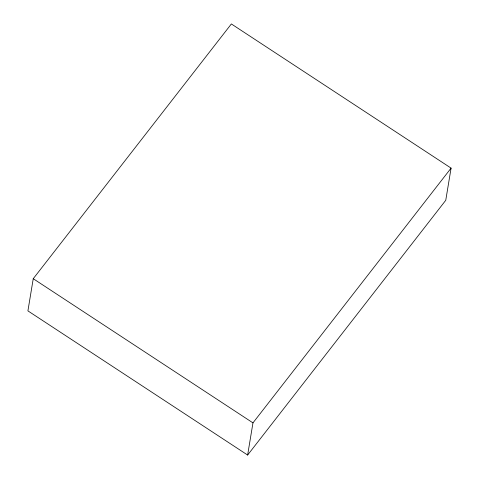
<?xml version="1.0" encoding="UTF-8"?>
<svg xmlns="http://www.w3.org/2000/svg" width="479" height="479" viewBox="0 0 479 479"><rect width="100%" height="100%" fill="white"/><g stroke="black" fill="none" stroke-linecap="round" stroke-linejoin="round"><path stroke-width="0.72" d="M33.243 278.706L27.914 310.877L247.637 455.05L445.757 200.294L451.086 168.123L231.363 23.95L33.243 278.706L252.966 422.879L247.637 455.05M252.966 422.879L451.086 168.123"/></g></svg>
